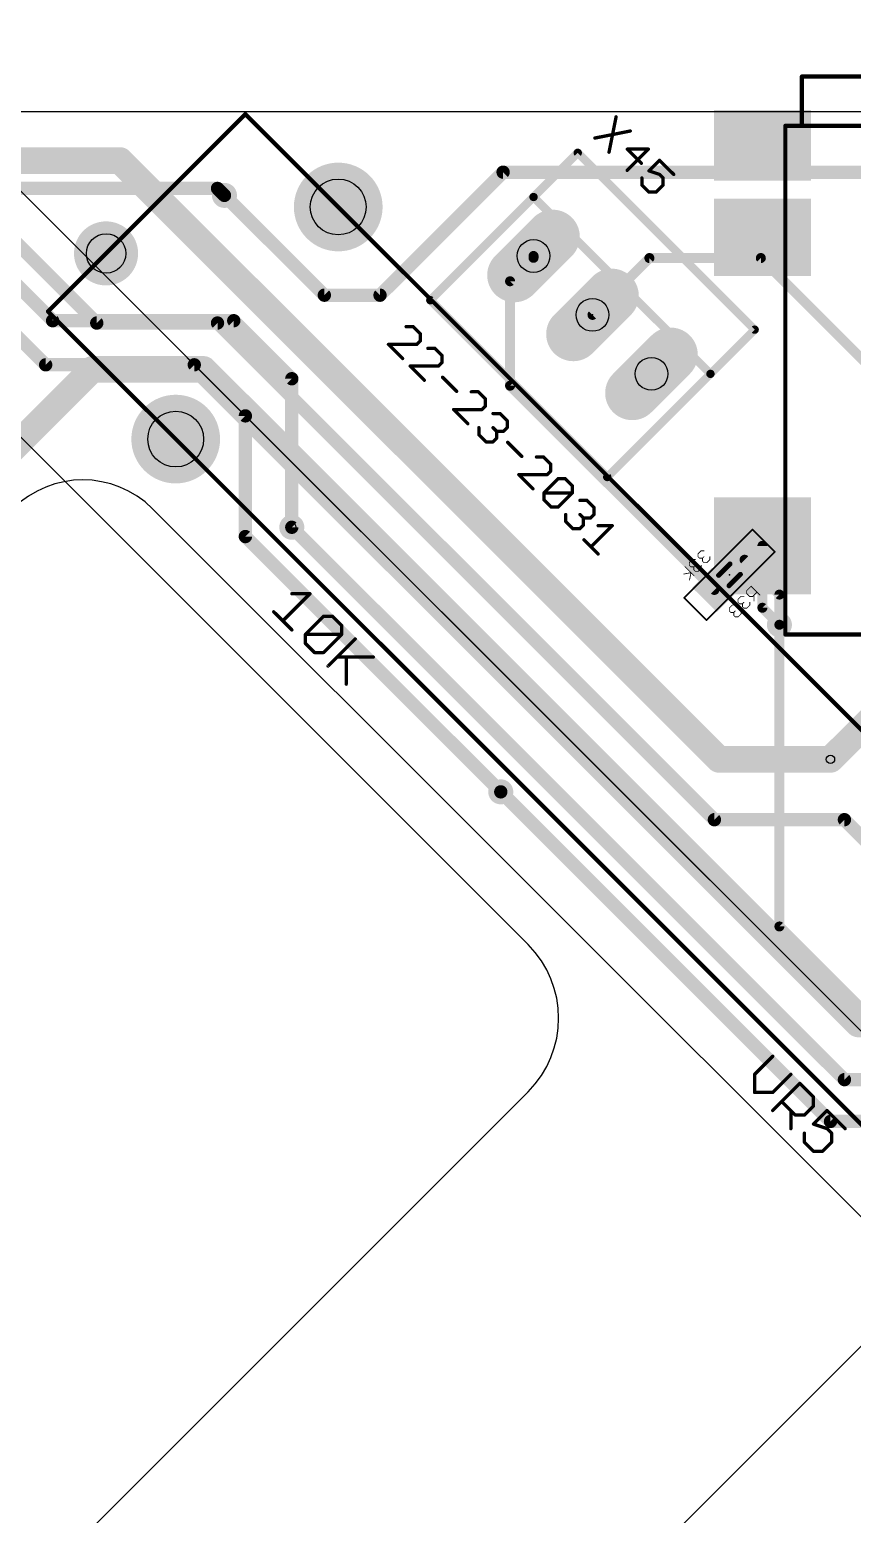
# Model space of a CAD drawing. Extents: x -76 to 580, y -41 to 95.
# Drawn here: x 136.62 to 161.67, y -8.36 to 36.87 of the extents above; entities that cross this region are included whole.
import ezdxf

# ---------------------------------------------------------------- set-up
doc = ezdxf.new("R2010")
doc.units = 0
for name, color, linetype in [('1', 22, 'CONTINUOUS'), ('16', 175, 'CONTINUOUS'), ('17', 82, 'CONTINUOUS'), ('18', 82, 'CONTINUOUS'), ('20', 7, 'CONTINUOUS'), ('21', 32, 'CONTINUOUS'), ('23', 7, 'CONTINUOUS'), ('24', 7, 'CONTINUOUS'), ('25', 253, 'CONTINUOUS'), ('26', 253, 'CONTINUOUS'), ('27', 253, 'CONTINUOUS'), ('28', 253, 'CONTINUOUS'), ('29', 253, 'CONTINUOUS'), ('30', 253, 'CONTINUOUS'), ('31', 253, 'CONTINUOUS'), ('32', 253, 'CONTINUOUS'), ('36', 253, 'CONTINUOUS'), ('40', 175, 'CONTINUOUS'), ('44', 253, 'CONTINUOUS'), ('51', 53, 'CONTINUOUS'), ('52', 253, 'CONTINUOUS'), ('57', 253, 'CONTINUOUS')]:
    doc.layers.add(name, color=color, linetype=linetype)

# ---------------------------------------------------------------- blocks, each defined once
blk = doc.blocks.new('RECT')
blk.add_solid([(-0.5, -0.5), (0.5, -0.5), (-0.5, 0.5), (0.5, 0.5)])
blk = doc.blocks.new('ROUNDP')
at = {"const_width": 0.5}
blk.add_lwpolyline([(0, -0.25, 1), (0, 0.25, 1), (0, -0.25)], format="xyb", dxfattribs=at)
blk = doc.blocks.new('LONGP100')
at = {"const_width": 1}
blk.add_lwpolyline([(-0.5, 0), (0.5, 0)], dxfattribs=at)
at = {"const_width": 0.5}
for points in [[(-0.5, 0.25, 1), (-0.5, -0.25)], [(0.5, -0.25, 1), (0.5, 0.25)]]:
    blk.add_lwpolyline(points, format="xyb", dxfattribs=at)
blk = doc.blocks.new('ROUNDV')
at = {"const_width": 0.5}
blk.add_lwpolyline([(0, -0.25, 1), (0, 0.25, 1), (0, -0.25)], format="xyb", dxfattribs=at)

msp = doc.modelspace()

# ---------------------------------------------------------------- linework, layer by layer
at = {"layer": '1'}
for points, const_width in [([(142.3406, 32.0319), (135.8352, 32.0319)], 0.4064), ([(142.5527, 31.8198), (142.3406, 32.0319)], 0.4064), ([(135.4109, 29.9106), (137.3201, 28.0014)], 0.4064), ([(135.4109, 28.355), (137.108, 26.6579)], 0.4064), ([(142.8356, 28.0014), (137.3201, 28.0014)], 0.4064), ([(144.6033, 26.2337), (142.8356, 28.0014)], 0.4064), ([(141.6335, 26.6579), (137.108, 26.6579)], 0.4064), ([(143.1891, 25.1023), (141.6335, 26.6579)], 0.4064), ([(144.6033, 21.7082), (144.6033, 26.2337)], 0.4064), ([(143.1891, 21.4253), (143.1891, 25.1023)], 0.4064), ([(143.1891, 21.4253), (150.9673, 13.6472)], 0.4064), ([(158.9346, 19.2564), (158.9346, 21.1411)], 0.3048), ([(159.4526, 18.7383), (158.9346, 19.2564)], 0.3048), ([(159.4526, 9.5459), (159.4526, 18.7383)], 0.3048), ([(163.3846, 17.0135), (161.0082, 14.6371)], 0.8128), ([(170.0592, -1.0607), (159.4526, 9.5459)], 0.3048)]:
    msp.add_lwpolyline(points, dxfattribs=dict(at, const_width=const_width))
for points, const_width in [([(142.4124, 32.1038, 1), (142.2688, 31.9601)], 0.2032), ([(142.3406, 31.9303, 1), (142.3406, 32.1335)], 0.2032), ([(142.4809, 31.748, 1), (142.6246, 31.8916)], 0.2032), ([(137.3201, 28.103, 1), (137.3201, 27.8998)], 0.2032), ([(137.2483, 27.9296, 1), (137.392, 28.0733)], 0.2032), ([(142.9074, 28.0733, 1), (142.7637, 27.9296)], 0.2032), ([(142.8356, 27.8998, 1), (142.8356, 28.103)], 0.2032), ([(137.108, 26.7595, 1), (137.108, 26.5563)], 0.2032), ([(137.0362, 26.5861, 1), (137.1798, 26.7298)], 0.2032), ([(141.7053, 26.7298, 1), (141.5616, 26.5861)], 0.2032), ([(141.6335, 26.5563, 1), (141.6335, 26.7595)], 0.2032), ([(144.7049, 26.2337, 1), (144.5017, 26.2337)], 0.2032), ([(144.5315, 26.1618, 1), (144.6752, 26.3055)], 0.2032), ([(143.2907, 25.1023, 1), (143.0875, 25.1023)], 0.2032), ([(143.1173, 25.0304, 1), (143.261, 25.1741)], 0.2032), ([(144.5017, 21.7082, 1), (144.7049, 21.7082)], 0.2032), ([(143.261, 21.4972, 1), (143.1173, 21.3535)], 0.2032), ([(143.0875, 21.4253, 1), (143.2907, 21.4253)], 0.2032), ([(159.0108, 21.1411, 1), (158.8584, 21.1411)], 0.1524), ([(158.9884, 19.3102, 1), (158.8807, 19.2025)], 0.1524), ([(158.8584, 19.2564, 1), (159.0108, 19.2563)], 0.1524), ([(159.5288, 18.7383, 1), (159.3764, 18.7383)], 0.1524), ([(159.3987, 18.6844, 1), (159.5065, 18.7922)], 0.1524), ([(160.8645, 14.7808, 1), (161.1519, 14.4934)], 0.4064), ([(150.8955, 13.5753, 1), (151.0391, 13.719)], 0.2032), ([(159.5065, 9.5998, 1), (159.3987, 9.4921)], 0.1524), ([(159.3764, 9.5459, 1), (159.5288, 9.5459)], 0.1524)]:
    msp.add_lwpolyline(points, format="xyb", dxfattribs=dict(at, const_width=const_width))
at = {"layer": '16'}
for points, const_width in [([(125.5115, 32.8805), (139.3707, 32.8805)], 0.8128), ([(157.6141, 14.6371), (139.3707, 32.8805)], 0.8128), ([(151.038, 32.5269), (147.2903, 28.7792)], 0.4064), ([(166.8772, 32.5269), (151.038, 32.5269)], 0.4064), ([(138.6636, 27.9307), (134.916, 31.6784)], 0.4064), ([(145.5933, 28.7792), (142.5527, 31.8198)], 0.4064), ([(151.2501, 29.2035), (151.9643, 29.9177)], 0.3048), ([(151.9643, 29.9177), (151.9643, 29.9743)], 0.3048), ([(155.4928, 29.9106), (153.7604, 28.1782)], 0.3048), ([(158.8869, 29.9106), (155.4928, 29.9106)], 0.3048), ([(166.9479, 21.8496), (158.8869, 29.9106)], 0.3048), ([(147.2903, 28.7792), (145.5933, 28.7792)], 0.4064), ([(151.2501, 26.0215), (151.2501, 29.2035)], 0.3048), ([(142.3406, 27.9307), (138.6636, 27.9307)], 0.4064), ([(157.4727, 12.7986), (142.3406, 27.9307)], 0.4064), ([(132.229, 20.2233), (138.5222, 26.5165)], 0.8128), ([(138.5222, 26.5165), (141.9163, 26.5165)], 0.8128), ([(141.9163, 26.5165), (161.8567, 6.5761)], 0.8128), ([(157.4727, 19.799), (151.2501, 26.0215)], 0.3048), ([(161.4325, 4.879), (144.6033, 21.7082)], 0.4064), ([(158.3919, 20.7182), (159.4526, 19.6576)], 0.3048), ([(159.4526, 19.6576), (159.4526, 18.7383)], 0.3048), ([(161.0082, 14.6371), (157.6141, 14.6371)], 0.8128), ([(161.0082, 3.6062), (150.9673, 13.6472)], 0.4064), ([(161.4325, 12.7986), (157.4727, 12.7986)], 0.4064), ([(167.9379, 6.2933), (161.4325, 12.7986)], 0.4064), ([(165.5337, 6.5761), (161.8567, 6.5761)], 0.8128), ([(165.2509, 4.879), (161.4325, 4.879)], 0.4064), ([(161.0082, 3.6062), (167.7964, 3.6062)], 0.4064)]:
    msp.add_lwpolyline(points, dxfattribs=dict(at, const_width=const_width))
for points, const_width in [([(139.5144, 33.0241, 1), (139.2271, 32.7368)], 0.4064), ([(139.3707, 32.6773, 1), (139.3707, 33.0837)], 0.4064), ([(151.038, 32.6285, 1), (151.038, 32.4253)], 0.2032), ([(151.1098, 32.4551, 1), (150.9662, 32.5988)], 0.2032), ([(142.6246, 31.8916, 1), (142.4809, 31.748)], 0.2032), ([(152.0405, 29.9743, 1), (151.8881, 29.9743)], 0.1524), ([(151.8881, 29.9177, 1), (152.0405, 29.9177)], 0.1524), ([(152.0182, 29.8638, 1), (151.9104, 29.9716)], 0.1524), ([(155.4928, 29.9868, 1), (155.4928, 29.8344)], 0.1524), ([(155.5467, 29.8567, 1), (155.4389, 29.9645)], 0.1524), ([(158.9408, 29.9645, 1), (158.833, 29.8567)], 0.1524), ([(158.8869, 29.8344, 1), (158.8869, 29.9868)], 0.1524), ([(145.5933, 28.8808, 1), (145.5933, 28.6776)], 0.2032), ([(145.5214, 28.7074, 1), (145.6651, 28.8511)], 0.2032), ([(147.2185, 28.8511, 1), (147.3622, 28.7074)], 0.2032), ([(147.2903, 28.6776, 1), (147.2903, 28.8808)], 0.2032), ([(151.3263, 29.2035, 1), (151.1739, 29.2035)], 0.1524), ([(151.1963, 29.2574, 1), (151.304, 29.1496)], 0.1524), ([(138.6636, 28.0323, 1), (138.6636, 27.8291)], 0.2032), ([(138.5918, 27.8589, 1), (138.7355, 28.0026)], 0.2032), ([(142.4124, 28.0026, 1), (142.2688, 27.8589)], 0.2032), ([(142.3406, 27.8291, 1), (142.3406, 28.0323)], 0.2032), ([(153.7065, 28.2321, 1), (153.8143, 28.1243)], 0.1524), ([(138.5222, 26.7197, 1), (138.5222, 26.3133)], 0.4064), ([(138.6659, 26.3728, 1), (138.3785, 26.6602)], 0.4064), ([(142.06, 26.6602, 1), (141.7726, 26.3728)], 0.4064), ([(141.9163, 26.3133, 1), (141.9163, 26.7197)], 0.4064), ([(151.1739, 26.0215, 1), (151.3263, 26.0215)], 0.1524), ([(151.304, 26.0754, 1), (151.1963, 25.9676)], 0.1524), ([(144.6752, 21.78, 1), (144.5315, 21.6363)], 0.2032), ([(158.4458, 20.7721, 1), (158.338, 20.6643)], 0.1524), ([(157.4188, 19.7451, 1), (157.5266, 19.8529)], 0.1524), ([(159.5288, 19.6576, 1), (159.3764, 19.6576)], 0.1524), ([(159.3987, 19.6037, 1), (159.5065, 19.7114)], 0.1524), ([(159.3764, 18.7383, 1), (159.5288, 18.7383)], 0.1524), ([(157.6141, 14.8403, 1), (157.6141, 14.4339)], 0.4064), ([(157.4704, 14.4934, 1), (157.7578, 14.7808)], 0.4064), ([(161.0082, 14.4339, 1), (161.0082, 14.8403)], 0.4064), ([(151.0391, 13.719, 1), (150.8955, 13.5753)], 0.2032), ([(157.4727, 12.9002, 1), (157.4727, 12.697)], 0.2032), ([(157.4008, 12.7268, 1), (157.5445, 12.8705)], 0.2032), ([(161.5043, 12.8705, 1), (161.3606, 12.7268)], 0.2032), ([(161.4325, 12.697, 1), (161.4325, 12.9002)], 0.2032), ([(161.8567, 6.7793, 1), (161.8567, 6.3729)], 0.4064), ([(161.7131, 6.4324, 1), (162.0004, 6.7198)], 0.4064), ([(161.4325, 4.9806, 1), (161.4325, 4.7774)], 0.2032), ([(161.3606, 4.8072, 1), (161.5043, 4.9509)], 0.2032), ([(161.0082, 3.7078, 1), (161.0082, 3.5046)], 0.2032), ([(160.9364, 3.5344, 1), (161.0801, 3.6781)], 0.2032)]:
    msp.add_lwpolyline(points, format="xyb", dxfattribs=dict(at, const_width=const_width))
at = {"layer": '20'}
for p, q in [((508.6926, 34.3654), (-51.9016, 34.3654)), ((166.1701, -3.5355), (140.3607, 22.2739))]:
    msp.add_line(p, q, dxfattribs=at)
msp.add_arc((138.2394, 20.1525), 3, 45, 135, dxfattribs=at)
at = {"layer": '21', "const_width": 0.254}
for points in [[(151.9643, 31.7703), (153.3114, 33.1173)], [(153.3114, 33.1173), (158.6995, 27.7292)], [(148.8212, 28.6272), (151.9643, 31.7703)], [(151.9643, 31.7703), (157.3525, 26.3822)], [(154.2094, 23.2391), (148.8212, 28.6272)], [(158.6995, 27.7292), (157.3525, 26.3822)], [(157.3525, 26.3822), (154.2094, 23.2391)]]:
    msp.add_lwpolyline(points, dxfattribs=at)
at = {"layer": '21', "const_width": 0.127}
for points in [[(153.3563, 33.1622, 1), (153.2665, 33.0724)], [(153.3563, 33.0724, 1), (153.2665, 33.1622)], [(152.0092, 31.8152, 1), (151.9194, 31.7254)], [(151.9194, 31.8152, 1), (152.0092, 31.7254)], [(152.0092, 31.7254, 1), (151.9194, 31.8152)], [(148.8661, 28.6721, 1), (148.7763, 28.5823)], [(148.7763, 28.6721, 1), (148.8661, 28.5823)], [(158.7444, 27.6843, 1), (158.6546, 27.7741)], [(158.6546, 27.6843, 1), (158.7444, 27.7741)], [(157.3076, 26.4271, 1), (157.3974, 26.3372)], [(157.3974, 26.3372, 1), (157.3076, 26.4271)], [(157.3076, 26.3372, 1), (157.3974, 26.4271)], [(154.1645, 23.284, 1), (154.2543, 23.1942)], [(154.1645, 23.1942, 1), (154.2543, 23.284)]]:
    msp.add_lwpolyline(points, format="xyb", dxfattribs=at)
at = {"layer": '23'}
msp.add_point((153.7604, 28.1782), dxfattribs=at)
at = {"layer": '24'}
msp.add_point((157.9323, 20.2586), dxfattribs=at)
at = {"layer": '25', "const_width": 0.1016}
for points in [[(154.4793, 34.2135), (154.2636, 33.1349)], [(154.9108, 33.7821), (153.8322, 33.5664)], [(154.8173, 32.5813), (155.4644, 33.2284)], [(155.4644, 33.2284), (154.8173, 33.2284)], [(154.8173, 33.2284), (155.2487, 32.797)], [(155.8024, 32.8905), (155.4788, 32.5669)], [(155.4788, 32.5669), (155.8024, 32.459)], [(156.2338, 32.459), (155.8024, 32.8905)], [(155.2631, 32.1355), (155.2631, 32.3512)], [(155.4788, 31.9198), (155.2631, 32.1355)], [(155.9102, 32.1355), (155.6945, 31.9198)], [(155.8024, 32.459), (155.9102, 32.3512)], [(155.9102, 32.3512), (155.9102, 32.1355)], [(155.6945, 31.9198), (155.4788, 31.9198)], [(159.2495, 5.5915), (158.6982, 5.0402)], [(158.6982, 5.0402), (158.6982, 4.489)], [(159.2495, 4.489), (159.8007, 5.0403)], [(158.6982, 4.489), (159.2495, 4.489)], [(159.2495, 3.9377), (160.0764, 4.7646)], [(160.0764, 4.7646), (160.4898, 4.3512)], [(159.9386, 3.7999), (159.5251, 4.2134)], [(160.4898, 4.0755), (160.2142, 3.7999)], [(160.4898, 4.3512), (160.4898, 4.0755)], [(159.8007, 3.9377), (159.8007, 3.3865)], [(160.2142, 3.7999), (159.9386, 3.7999)], [(160.9033, 3.9377), (160.4898, 3.5243)], [(161.4545, 3.3865), (160.9033, 3.9377)], [(160.2142, 2.973), (160.2142, 3.2487)], [(160.4898, 3.5243), (160.9033, 3.3865)], [(160.9033, 3.3865), (161.0411, 3.2487)], [(161.0411, 3.2487), (161.0411, 2.973)], [(160.4898, 2.6974), (160.2142, 2.973)], [(160.7654, 2.6974), (160.4898, 2.6974)], [(161.0411, 2.973), (160.7654, 2.6974)]]:
    msp.add_lwpolyline(points, dxfattribs=at)
at = {"layer": '25', "const_width": 0.0508}
for points in [[(154.5042, 34.2085, 1), (154.4544, 34.2185)], [(153.8272, 33.5913, 1), (153.8372, 33.5414)], [(154.9157, 33.7572, 1), (154.9058, 33.807)], [(154.2387, 33.1399, 1), (154.2885, 33.13)], [(154.8352, 33.2464, 1), (154.7993, 33.2104)], [(154.8173, 33.2538, 1), (154.8173, 33.203)], [(155.4824, 33.2104, 1), (155.4465, 33.2464)], [(155.4644, 33.203, 1), (155.4644, 33.2538)], [(154.7993, 32.5992, 1), (154.8352, 32.5633)], [(155.2307, 32.779, 1), (155.2667, 32.8149)], [(155.4608, 32.5849, 1), (155.4968, 32.5489)], [(155.4868, 32.591, 1), (155.4708, 32.5428)], [(155.8203, 32.9084, 1), (155.7844, 32.8725)], [(155.8203, 32.8725, 1), (155.7844, 32.9084)], [(155.2885, 32.3512, 1), (155.2377, 32.3512)], [(155.281, 32.1534, 1), (155.2451, 32.1175)], [(155.2377, 32.1355, 1), (155.2885, 32.1355)], [(155.8203, 32.477, 1), (155.7844, 32.4411)], [(155.7943, 32.4349, 1), (155.8104, 32.4831)], [(155.9356, 32.3512, 1), (155.8848, 32.3512)], [(155.8848, 32.1355, 1), (155.9356, 32.1355)], [(155.8923, 32.3332, 1), (155.9282, 32.3691)], [(155.9282, 32.1175, 1), (155.8923, 32.1534)], [(156.2158, 32.4411, 1), (156.2517, 32.477)], [(155.4788, 31.9452, 1), (155.4788, 31.8944)], [(155.4608, 31.9018, 1), (155.4968, 31.9377)], [(155.6765, 31.9377, 1), (155.7125, 31.9018)], [(155.6945, 31.8944, 1), (155.6945, 31.9452)], [(159.2675, 5.5735, 1), (159.2315, 5.6095)], [(158.7236, 5.0402, 1), (158.6728, 5.0402)], [(158.6803, 5.0582, 1), (158.7162, 5.0223)], [(159.8187, 5.0223, 1), (159.7828, 5.0582)], [(158.6982, 4.5144, 1), (158.6982, 4.4636)], [(159.2315, 4.507, 1), (159.2674, 4.471)], [(159.2495, 4.4636, 1), (159.2495, 4.5144)], [(160.0943, 4.7826, 1), (160.0584, 4.7467)], [(160.0943, 4.7467, 1), (160.0584, 4.7826)], [(158.6728, 4.489, 1), (158.7236, 4.489)], [(159.5431, 4.2313, 1), (159.5072, 4.1954)], [(160.5152, 4.3512, 1), (160.4644, 4.3512)], [(160.4644, 4.0755, 1), (160.5152, 4.0755)], [(160.4719, 4.3332, 1), (160.5078, 4.3691)], [(160.5078, 4.0576, 1), (160.4719, 4.0935)], [(159.2315, 3.9557, 1), (159.2675, 3.9198)], [(159.8261, 3.9377, 1), (159.7753, 3.9377)], [(159.9386, 3.8253, 1), (159.9386, 3.7745)], [(159.9206, 3.782, 1), (159.9565, 3.8179)], [(160.1962, 3.8179, 1), (160.2322, 3.782)], [(160.2142, 3.7745, 1), (160.2142, 3.8253)], [(160.9212, 3.9557, 1), (160.8853, 3.9198)], [(160.9212, 3.9198, 1), (160.8853, 3.9557)], [(159.7753, 3.3865, 1), (159.8261, 3.3865)], [(160.2396, 3.2487, 1), (160.1888, 3.2487)], [(160.4979, 3.5484, 1), (160.4818, 3.5002)], [(160.4719, 3.5422, 1), (160.5078, 3.5063)], [(160.9212, 3.4044, 1), (160.8853, 3.3685)], [(160.8952, 3.3624, 1), (160.9113, 3.4106)], [(161.0665, 3.2487, 1), (161.0157, 3.2487)], [(161.0231, 3.2307, 1), (161.059, 3.2666)], [(161.4366, 3.3685, 1), (161.4725, 3.4044)], [(160.2322, 2.991, 1), (160.1962, 2.9551)], [(160.1888, 2.973, 1), (160.2396, 2.973)], [(160.4898, 2.7228, 1), (160.4898, 2.672)], [(160.4719, 2.6794, 1), (160.5078, 2.7154)], [(160.7475, 2.7154, 1), (160.7834, 2.6794)], [(160.7654, 2.672, 1), (160.7654, 2.7228)], [(161.0157, 2.973, 1), (161.0665, 2.973)], [(161.059, 2.9551, 1), (161.0231, 2.991)]]:
    msp.add_lwpolyline(points, format="xyb", dxfattribs=at)
at = {"layer": '26', "const_width": 0.0254}
for points in [[(158.5912, 19.9122), (158.4564, 19.7773)], [(158.8608, 19.6425), (158.5912, 19.9122)], [(158.2816, 19.6026), (158.1918, 19.5127)], [(158.1918, 19.5127), (158.1918, 19.4228)], [(158.3715, 19.6026), (158.2816, 19.6026)], [(158.4564, 19.7773), (158.4564, 19.6875)], [(158.4564, 19.6875), (158.5462, 19.5976)], [(158.5462, 19.5976), (158.6361, 19.5976)], [(158.6361, 19.5976), (158.7709, 19.7324)], [(158.6811, 19.6425), (158.6811, 19.4628)], [(158.017, 19.338), (157.9272, 19.2481)], [(157.9272, 19.2481), (157.9272, 19.1582)], [(157.9272, 19.1582), (157.9721, 19.1133)], [(157.9721, 19.1133), (158.062, 19.1133)], [(158.1069, 19.338), (158.017, 19.338)], [(158.062, 19.1133), (158.1069, 19.1582)], [(158.062, 19.1133), (158.062, 19.0234)], [(158.062, 19.0234), (158.1069, 18.9785)], [(158.1918, 19.4228), (158.2367, 19.3779)], [(158.1968, 18.9785), (158.2867, 19.0684)], [(158.2367, 19.3779), (158.3266, 19.3779)], [(158.2867, 19.0684), (158.2867, 19.1582)], [(158.3266, 19.3779), (158.3715, 19.4229)], [(158.3266, 19.3779), (158.3266, 19.288)], [(158.3266, 19.288), (158.3715, 19.2431)], [(158.3715, 19.2431), (158.4614, 19.2431)], [(158.4614, 19.2431), (158.5513, 19.333)], [(158.5513, 19.333), (158.5513, 19.4228)], [(158.1069, 18.9785), (158.1968, 18.9785)]]:
    msp.add_lwpolyline(points, dxfattribs=at)
at = {"layer": '26', "const_width": 0.0127}
for points in [[(158.5957, 19.9166, 1), (158.5867, 19.9077)], [(158.5957, 19.9077, 1), (158.5867, 19.9166)], [(158.1981, 19.5127, 1), (158.1854, 19.5127)], [(158.1873, 19.5172, 1), (158.1963, 19.5082)], [(158.2816, 19.609, 1), (158.2816, 19.5963)], [(158.2861, 19.5981, 1), (158.2772, 19.6071)], [(158.3715, 19.5963, 1), (158.3715, 19.609)], [(158.4627, 19.7773, 1), (158.45, 19.7773)], [(158.45, 19.6875, 1), (158.4627, 19.6875)], [(158.4519, 19.7818, 1), (158.4609, 19.7728)], [(158.4609, 19.6919, 1), (158.4519, 19.683)], [(158.5462, 19.6039, 1), (158.5462, 19.5912)], [(158.5418, 19.5931, 1), (158.5507, 19.6021)], [(158.6316, 19.6021, 1), (158.6406, 19.5931)], [(158.6361, 19.5912, 1), (158.6361, 19.6039)], [(158.6874, 19.6425, 1), (158.6747, 19.6425)], [(158.6747, 19.4628, 1), (158.6874, 19.4628)], [(158.7754, 19.7279, 1), (158.7665, 19.7369)], [(158.8563, 19.638, 1), (158.8653, 19.647)], [(157.9335, 19.2481, 1), (157.9208, 19.2481)], [(157.9227, 19.2526, 1), (157.9316, 19.2436)], [(157.9316, 19.1627, 1), (157.9227, 19.1538)], [(157.9208, 19.1582, 1), (157.9335, 19.1582)], [(157.9721, 19.1197, 1), (157.9721, 19.107)], [(157.9676, 19.1088, 1), (157.9766, 19.1178)], [(158.017, 19.3443, 1), (158.017, 19.3317)], [(158.0215, 19.3335, 1), (158.0125, 19.3425)], [(158.0683, 19.1133, 1), (158.0556, 19.1133)], [(158.0575, 19.1178, 1), (158.0665, 19.1088)], [(158.0665, 19.0279, 1), (158.0575, 19.0189)], [(158.0556, 19.0234, 1), (158.0683, 19.0234)], [(158.062, 19.107, 1), (158.062, 19.1197)], [(158.1114, 19.1538, 1), (158.1024, 19.1627)], [(158.1069, 19.3316, 1), (158.1069, 19.3443)], [(158.1963, 19.4273, 1), (158.1873, 19.4184)], [(158.1854, 19.4228, 1), (158.1981, 19.4228)], [(158.2367, 19.3843, 1), (158.2367, 19.3716)], [(158.2322, 19.3734, 1), (158.2412, 19.3824)], [(158.293, 19.1582, 1), (158.2803, 19.1582)], [(158.2803, 19.0684, 1), (158.293, 19.0684)], [(158.2912, 19.0639, 1), (158.2822, 19.0729)], [(158.3329, 19.3779, 1), (158.3202, 19.3779)], [(158.3221, 19.3824, 1), (158.3311, 19.3734)], [(158.3311, 19.2925, 1), (158.3221, 19.2835)], [(158.3202, 19.288, 1), (158.3329, 19.288)], [(158.3266, 19.3716, 1), (158.3266, 19.3843)], [(158.3715, 19.2494, 1), (158.3715, 19.2367)], [(158.376, 19.4184, 1), (158.367, 19.4273)], [(158.367, 19.2386, 1), (158.376, 19.2476)], [(158.4569, 19.2476, 1), (158.4659, 19.2386)], [(158.4614, 19.2367, 1), (158.4614, 19.2494)], [(158.5576, 19.4228, 1), (158.5449, 19.4228)], [(158.5449, 19.333, 1), (158.5576, 19.333)], [(158.5558, 19.3285, 1), (158.5468, 19.3375)], [(158.1069, 18.9848, 1), (158.1069, 18.9721)], [(158.1024, 18.974, 1), (158.1114, 18.983)], [(158.1923, 18.983, 1), (158.2013, 18.974)], [(158.1968, 18.9721, 1), (158.1968, 18.9848)]]:
    msp.add_lwpolyline(points, format="xyb", dxfattribs=at)
at = {"layer": '27', "const_width": 0.1016}
for points in [[(148.301, 27.8194), (148.0853, 27.8194)], [(148.5167, 27.6037), (148.301, 27.8194)], [(148.5167, 27.388), (148.5167, 27.6037)], [(147.9774, 26.8488), (147.546, 27.2802)], [(147.546, 27.2802), (148.4089, 27.2802)], [(148.4089, 27.2802), (148.5167, 27.388)], [(148.9625, 27.1579), (148.7468, 27.1579)], [(149.1782, 26.9422), (148.9625, 27.1579)], [(149.0704, 26.6187), (149.1782, 26.7265)], [(149.1782, 26.7265), (149.1782, 26.9422)], [(148.639, 26.1872), (148.2075, 26.6187)], [(148.2075, 26.6187), (149.0704, 26.6187)], [(149.1926, 26.2807), (149.624, 25.8493)], [(150.2855, 25.8349), (150.0698, 25.8349)], [(150.5012, 25.6192), (150.2855, 25.8349)], [(149.962, 24.8642), (149.5306, 25.2956)], [(149.5306, 25.2956), (150.3934, 25.2956)], [(150.3934, 25.2956), (150.5012, 25.4035)], [(150.5012, 25.4035), (150.5012, 25.6192)], [(150.7313, 25.1734), (150.9471, 25.1734)], [(150.9471, 25.1734), (151.1628, 24.9577)], [(151.1628, 24.9577), (151.1628, 24.742)], [(150.2999, 24.5263), (150.2999, 24.742)], [(150.5156, 24.3106), (150.2999, 24.5263)], [(150.8392, 24.6341), (150.7313, 24.742)], [(150.8392, 24.4184), (150.7313, 24.3106)], [(151.0549, 24.6341), (150.8392, 24.6341)], [(150.8392, 24.6341), (150.8392, 24.4184)], [(151.1628, 24.742), (151.0549, 24.6341)], [(150.7313, 24.3106), (150.5156, 24.3106)], [(151.1771, 24.2962), (151.6086, 23.8648)], [(152.2701, 23.8504), (152.0544, 23.8504)], [(152.4858, 23.6347), (152.2701, 23.8504)], [(152.4858, 23.419), (152.4858, 23.6347)], [(151.9465, 22.8797), (151.5151, 23.3111)], [(151.5151, 23.3111), (152.3779, 23.3111)], [(152.2844, 22.7574), (152.7159, 23.1889)], [(152.3779, 23.3111), (152.4858, 23.419)], [(152.7159, 23.1889), (152.9316, 23.1889)], [(152.9316, 23.1889), (153.1473, 22.9732)], [(152.2844, 22.5417), (152.2844, 22.7574)], [(152.2844, 22.7574), (153.1473, 22.7574)], [(153.1473, 22.7574), (152.7159, 22.326)], [(153.1473, 22.9732), (153.1473, 22.7574)], [(152.5002, 22.326), (152.2844, 22.5417)], [(152.7159, 22.326), (152.5002, 22.326)], [(153.3774, 22.5273), (153.5931, 22.5274)], [(153.5931, 22.5274), (153.8088, 22.3116)], [(153.8088, 22.3116), (153.8088, 22.0959)], [(152.946, 21.8802), (152.946, 22.0959)], [(153.1617, 21.6645), (152.946, 21.8802)], [(153.3774, 21.6645), (153.1617, 21.6645)], [(153.4852, 21.9881), (153.3774, 22.0959)], [(153.4852, 21.7724), (153.3774, 21.6645)], [(153.7009, 21.9881), (153.4852, 21.9881)], [(153.4852, 21.9881), (153.4852, 21.7724)], [(153.8088, 22.0959), (153.7009, 21.9881)], [(154.3624, 21.758), (153.7153, 21.1109)], [(153.931, 21.758), (154.3624, 21.758)], [(153.4996, 21.3266), (153.931, 20.8951)], [(145.1567, 19.6843), (144.3298, 18.8574)], [(144.6055, 19.6843), (145.1567, 19.6843)], [(144.0542, 19.133), (144.6055, 18.5818)], [(145.0189, 18.444), (145.5702, 18.9952)], [(145.5702, 18.9952), (145.8458, 18.9952)], [(145.8458, 18.9952), (146.1214, 18.7196)], [(146.1214, 18.7196), (146.1214, 18.444)], [(145.0189, 18.1683), (145.0189, 18.444)], [(145.0189, 18.444), (146.1214, 18.444)], [(145.2945, 17.8927), (145.0189, 18.1683)], [(146.1214, 18.444), (145.5702, 17.8927)], [(146.5349, 18.3061), (145.708, 17.4793)], [(145.5702, 17.8927), (145.2945, 17.8927)], [(145.9836, 17.7549), (147.0861, 17.7549)], [(146.2592, 17.7549), (146.2592, 16.928)]]:
    msp.add_lwpolyline(points, dxfattribs=at)
at = {"layer": '27', "const_width": 0.0508}
for points in [[(148.0853, 27.8448, 1), (148.0853, 27.794)], [(148.319, 27.8374, 1), (148.2831, 27.8015)], [(148.301, 27.7941, 1), (148.301, 27.8448)], [(148.5421, 27.6037, 1), (148.4913, 27.6037)], [(148.4988, 27.5858, 1), (148.5347, 27.6217)], [(147.546, 27.3056, 1), (147.546, 27.2548)], [(147.564, 27.2981, 1), (147.5281, 27.2622)], [(148.3909, 27.2981, 1), (148.4268, 27.2622)], [(148.4089, 27.2548, 1), (148.4089, 27.3056)], [(148.4913, 27.388, 1), (148.5421, 27.388)], [(148.5347, 27.3701, 1), (148.4988, 27.406)], [(148.7468, 27.1833, 1), (148.7468, 27.1325)], [(148.9805, 27.1759, 1), (148.9446, 27.14)], [(148.9625, 27.1325, 1), (148.9625, 27.1833)], [(147.9595, 26.8308, 1), (147.9954, 26.8667)], [(149.2036, 26.9422, 1), (149.1528, 26.9422)], [(149.1528, 26.7265, 1), (149.2036, 26.7265)], [(149.1603, 26.9243, 1), (149.1962, 26.9602)], [(149.1962, 26.7086, 1), (149.1603, 26.7445)], [(148.2075, 26.6441, 1), (148.2075, 26.5933)], [(148.2255, 26.6366, 1), (148.1896, 26.6007)], [(149.0524, 26.6366, 1), (149.0883, 26.6007)], [(149.0704, 26.5933, 1), (149.0704, 26.6441)], [(149.2106, 26.2987, 1), (149.1746, 26.2628)], [(148.621, 26.1693, 1), (148.6569, 26.2052)], [(149.6061, 25.8313, 1), (149.642, 25.8673)], [(150.0698, 25.8603, 1), (150.0698, 25.8095)], [(150.3035, 25.8529, 1), (150.2676, 25.817)], [(150.2855, 25.8095, 1), (150.2855, 25.8603)], [(149.5485, 25.3136, 1), (149.5126, 25.2777)], [(149.5306, 25.321, 1), (149.5306, 25.2702)], [(150.3754, 25.3136, 1), (150.4114, 25.2777)], [(150.3934, 25.2702, 1), (150.3934, 25.321)], [(150.5266, 25.6192, 1), (150.4759, 25.6192)], [(150.4759, 25.4035, 1), (150.5266, 25.4035)], [(150.4833, 25.6012, 1), (150.5192, 25.6372)], [(150.5192, 25.3855, 1), (150.4833, 25.4215)], [(149.944, 24.8463, 1), (149.9799, 24.8822)], [(150.7313, 25.1988, 1), (150.7313, 25.148)], [(150.965, 25.1914, 1), (150.9291, 25.1554)], [(150.9471, 25.148, 1), (150.947, 25.1988)], [(151.1882, 24.9577, 1), (151.1374, 24.9577)], [(151.1448, 24.9397, 1), (151.1807, 24.9756)], [(150.3253, 24.742, 1), (150.2745, 24.742)], [(150.2745, 24.5263, 1), (150.3253, 24.5263)], [(150.3179, 24.5442, 1), (150.282, 24.5083)], [(150.7493, 24.7599, 1), (150.7134, 24.724)], [(150.8392, 24.6595, 1), (150.8392, 24.6087)], [(150.8646, 24.6341, 1), (150.8138, 24.6341)], [(150.8138, 24.4184, 1), (150.8646, 24.4184)], [(150.8212, 24.6162, 1), (150.8572, 24.6521)], [(150.8572, 24.4005, 1), (150.8212, 24.4364)], [(151.0369, 24.6521, 1), (151.0729, 24.6162)], [(151.0549, 24.6087, 1), (151.0549, 24.6595)], [(151.1374, 24.742, 1), (151.1882, 24.742)], [(151.1807, 24.724, 1), (151.1448, 24.7599)], [(150.5156, 24.336, 1), (150.5156, 24.2852)], [(150.4977, 24.2926, 1), (150.5336, 24.3285)], [(150.7134, 24.3285, 1), (150.7493, 24.2926)], [(150.7313, 24.2852, 1), (150.7313, 24.336)], [(151.1951, 24.3141, 1), (151.1592, 24.2782)], [(151.5906, 23.8468, 1), (151.6265, 23.8827)], [(152.0544, 23.8758, 1), (152.0544, 23.825)], [(152.288, 23.8683, 1), (152.2521, 23.8324)], [(152.2701, 23.825, 1), (152.2701, 23.8758)], [(152.5112, 23.6347, 1), (152.4604, 23.6347)], [(152.4678, 23.6167, 1), (152.5037, 23.6526)], [(151.533, 23.3291, 1), (151.4971, 23.2931)], [(151.5151, 23.3365, 1), (151.5151, 23.2857)], [(152.36, 23.3291, 1), (152.3959, 23.2931)], [(152.3779, 23.2857, 1), (152.3779, 23.3365)], [(152.4604, 23.419, 1), (152.5112, 23.419)], [(152.5037, 23.401, 1), (152.4678, 23.4369)], [(152.7159, 23.2143, 1), (152.7159, 23.1635)], [(152.7338, 23.1709, 1), (152.6979, 23.2068)], [(152.9495, 23.2068, 1), (152.9136, 23.1709)], [(152.9316, 23.1635, 1), (152.9316, 23.2143)], [(151.9285, 22.8617, 1), (151.9645, 22.8976)], [(152.3098, 22.7574, 1), (152.259, 22.7574)], [(152.2844, 22.7828, 1), (152.2844, 22.732)], [(152.2665, 22.7754, 1), (152.3024, 22.7395)], [(153.1727, 22.9732, 1), (153.1219, 22.9732)], [(153.1219, 22.7574, 1), (153.1727, 22.7574)], [(153.1293, 22.9552, 1), (153.1652, 22.9911)], [(153.1652, 22.7395, 1), (153.1293, 22.7754)], [(153.1473, 22.732, 1), (153.1473, 22.7828)], [(152.259, 22.5417, 1), (152.3098, 22.5417)], [(152.3024, 22.5597, 1), (152.2665, 22.5238)], [(152.5002, 22.3514, 1), (152.5002, 22.3006)], [(152.4822, 22.3081, 1), (152.5181, 22.344)], [(152.6979, 22.344, 1), (152.7338, 22.3081)], [(152.7159, 22.3006, 1), (152.7159, 22.3514)], [(153.3774, 22.5527, 1), (153.3774, 22.5019)], [(153.611, 22.5453, 1), (153.5751, 22.5094)], [(153.5931, 22.502, 1), (153.5931, 22.5527)], [(153.8342, 22.3116, 1), (153.7834, 22.3116)], [(153.7908, 22.2937, 1), (153.8268, 22.3296)], [(152.9714, 22.0959, 1), (152.9206, 22.0959)], [(152.9639, 21.8982, 1), (152.928, 21.8623)], [(152.9206, 21.8802, 1), (152.9714, 21.8802)], [(153.1617, 21.6899, 1), (153.1617, 21.6391)], [(153.3953, 22.1139, 1), (153.3594, 22.078)], [(153.3774, 21.6391, 1), (153.3774, 21.6899)], [(153.4852, 22.0135, 1), (153.4852, 21.9627)], [(153.5106, 21.9881, 1), (153.4598, 21.9881)], [(153.4598, 21.7724, 1), (153.5106, 21.7724)], [(153.4673, 21.9701, 1), (153.5032, 22.006)], [(153.5032, 21.7544, 1), (153.4673, 21.7903)], [(153.683, 22.006, 1), (153.7189, 21.9701)], [(153.7009, 21.9627, 1), (153.7009, 22.0135)], [(153.7834, 22.0959, 1), (153.8342, 22.0959)], [(153.8268, 22.078, 1), (153.7908, 22.1139)], [(153.931, 21.7834, 1), (153.931, 21.7326)], [(154.3804, 21.74, 1), (154.3445, 21.7759)], [(154.3624, 21.7326, 1), (154.3624, 21.7834)], [(153.1437, 21.6465, 1), (153.1796, 21.6825)], [(153.3594, 21.6825, 1), (153.3953, 21.6465)], [(153.5176, 21.3445, 1), (153.4817, 21.3086)], [(153.6974, 21.1288, 1), (153.7333, 21.0929)], [(153.9131, 20.8772, 1), (153.949, 20.9131)], [(144.6054, 19.7097, 1), (144.6055, 19.6589)], [(145.1747, 19.6663, 1), (145.1387, 19.7023)], [(145.1567, 19.6589, 1), (145.1567, 19.7097)], [(144.0722, 19.151, 1), (144.0362, 19.1151)], [(145.5702, 19.0206, 1), (145.5702, 18.9698)], [(145.5881, 18.9773, 1), (145.5522, 19.0132)], [(145.8637, 19.0132, 1), (145.8278, 18.9773)], [(145.8458, 18.9698, 1), (145.8458, 19.0206)], [(144.3119, 18.8754, 1), (144.3478, 18.8394)], [(144.5875, 18.5638, 1), (144.6234, 18.5997)], [(146.1468, 18.7196, 1), (146.096, 18.7196)], [(146.1035, 18.7016, 1), (146.1394, 18.7375)], [(145.0443, 18.444, 1), (144.9935, 18.444)], [(145.0189, 18.4694, 1), (145.0189, 18.4186)], [(145.0009, 18.4619, 1), (145.0369, 18.426)], [(145.0369, 18.1863, 1), (145.0009, 18.1504)], [(144.9935, 18.1683, 1), (145.0443, 18.1683)], [(146.096, 18.444, 1), (146.1468, 18.444)], [(146.1394, 18.426, 1), (146.1035, 18.4619)], [(146.1214, 18.4186, 1), (146.1214, 18.4694)], [(146.5528, 18.2882, 1), (146.5169, 18.3241)], [(145.2945, 17.9181, 1), (145.2945, 17.8673)], [(145.2766, 17.8747, 1), (145.3125, 17.9107)], [(145.5522, 17.9107, 1), (145.5881, 17.8747)], [(145.5701, 17.8673, 1), (145.5702, 17.9181)], [(145.9836, 17.7803, 1), (145.9836, 17.7295)], [(146.2846, 17.7549, 1), (146.2338, 17.7549)], [(147.0861, 17.7295, 1), (147.0861, 17.7803)], [(145.69, 17.4972, 1), (145.7259, 17.4613)], [(146.2338, 16.928, 1), (146.2846, 16.928)]]:
    msp.add_lwpolyline(points, format="xyb", dxfattribs=at)
at = {"layer": '28', "const_width": 0.0254}
for points in [[(157.0653, 20.9905), (156.9754, 20.9007)], [(156.9754, 20.9007), (156.9754, 20.8108)], [(156.9754, 20.8108), (157.0204, 20.7659)], [(157.1552, 20.9905), (157.0653, 20.9905)], [(157.1102, 20.7659), (157.1552, 20.8108)], [(157.3349, 20.7209), (157.3349, 20.8108)], [(156.8507, 20.2366), (156.581, 20.5063)], [(156.8007, 20.7259), (156.7108, 20.6361)], [(156.7108, 20.6361), (156.7108, 20.5462)], [(156.7108, 20.5462), (156.7558, 20.5012)], [(156.7558, 20.5012), (156.8456, 20.5012)], [(156.8906, 20.7259), (156.8007, 20.7259)], [(156.8456, 20.5012), (156.8906, 20.5462)], [(156.8456, 20.5012), (156.8456, 20.4114)], [(156.8456, 20.4114), (156.8906, 20.3664)], [(156.8906, 20.3664), (156.9805, 20.3664)], [(156.9805, 20.3664), (157.0703, 20.4563)], [(157.0204, 20.7659), (157.1102, 20.7659)], [(157.0703, 20.4563), (157.0703, 20.5462)], [(157.1102, 20.7659), (157.1102, 20.676)], [(157.1102, 20.676), (157.1552, 20.631)], [(157.1552, 20.631), (157.2451, 20.631)], [(157.2451, 20.631), (157.3349, 20.7209)], [(156.7608, 20.3265), (156.5361, 20.2816)], [(156.7159, 20.1018), (156.7608, 20.3265)]]:
    msp.add_lwpolyline(points, dxfattribs=at)
at = {"layer": '28', "const_width": 0.0127}
for points in [[(156.9818, 20.9007, 1), (156.9691, 20.9007)], [(156.9709, 20.9052, 1), (156.9799, 20.8962)], [(156.9799, 20.8153, 1), (156.9709, 20.8063)], [(156.9691, 20.8108, 1), (156.9818, 20.8108)], [(157.0653, 20.9969, 1), (157.0653, 20.9842)], [(157.0698, 20.9861, 1), (157.0608, 20.995)], [(157.1597, 20.8063, 1), (157.1507, 20.8153)], [(157.1552, 20.9842, 1), (157.1552, 20.9969)], [(157.3413, 20.8108, 1), (157.3286, 20.8108)], [(156.5855, 20.5108, 1), (156.5765, 20.5018)], [(156.7172, 20.6361, 1), (156.7045, 20.6361)], [(156.7063, 20.6405, 1), (156.7153, 20.6316)], [(156.7153, 20.5507, 1), (156.7063, 20.5417)], [(156.7045, 20.5462, 1), (156.7172, 20.5462)], [(156.7558, 20.5076, 1), (156.7558, 20.4949)], [(156.7513, 20.4968, 1), (156.7602, 20.5057)], [(156.8007, 20.7323, 1), (156.8007, 20.7196)], [(156.8052, 20.7215, 1), (156.7962, 20.7304)], [(156.8411, 20.5057, 1), (156.8501, 20.4968)], [(156.8501, 20.4159, 1), (156.8411, 20.4069)], [(156.852, 20.5012, 1), (156.8393, 20.5012)], [(156.8393, 20.4114, 1), (156.852, 20.4114)], [(156.8456, 20.4949, 1), (156.8456, 20.5076)], [(156.8906, 20.3728, 1), (156.8906, 20.3601)], [(156.8951, 20.5417, 1), (156.8861, 20.5507)], [(156.8861, 20.3619, 1), (156.8951, 20.3709)], [(156.8906, 20.7196, 1), (156.8906, 20.7323)], [(156.976, 20.3709, 1), (156.9849, 20.3619)], [(156.9805, 20.3601, 1), (156.9805, 20.3728)], [(157.0204, 20.7722, 1), (157.0204, 20.7595)], [(157.0159, 20.7614, 1), (157.0249, 20.7703)], [(157.0767, 20.5462, 1), (157.064, 20.5462)], [(157.064, 20.4563, 1), (157.0767, 20.4563)], [(157.0748, 20.4518, 1), (157.0658, 20.4608)], [(157.1166, 20.7659, 1), (157.1039, 20.7659)], [(157.1058, 20.7703, 1), (157.1147, 20.7614)], [(157.1147, 20.6805, 1), (157.1058, 20.6715)], [(157.1039, 20.676, 1), (157.1166, 20.676)], [(157.1102, 20.7595, 1), (157.1102, 20.7722)], [(157.1552, 20.6374, 1), (157.1552, 20.6247)], [(157.1507, 20.6265, 1), (157.1597, 20.6355)], [(157.2406, 20.6355, 1), (157.2495, 20.6265)], [(157.2451, 20.6247, 1), (157.2451, 20.6374)], [(157.3286, 20.7209, 1), (157.3413, 20.7209)], [(157.3394, 20.7164, 1), (157.3304, 20.7254)], [(156.5348, 20.2878, 1), (156.5373, 20.2753)], [(156.7096, 20.1031, 1), (156.7221, 20.1006)], [(156.767, 20.3253, 1), (156.7546, 20.3278)], [(156.762, 20.3203, 1), (156.7595, 20.3327)], [(156.8462, 20.2321, 1), (156.8552, 20.2411)]]:
    msp.add_lwpolyline(points, format="xyb", dxfattribs=at)
at = {"layer": '40', "const_width": 0.0508}
for points in [[(158.6323, 21.6417), (156.5492, 19.5586)], [(159.3154, 20.9586), (158.6323, 21.6417)], [(157.2323, 18.8755), (159.3154, 20.9586)], [(156.5492, 19.5586), (157.2323, 18.8755)]]:
    msp.add_lwpolyline(points, dxfattribs=at)
at = {"layer": '40', "const_width": 0.0254}
for points in [[(158.6413, 21.6507, 1), (158.6234, 21.6327)], [(158.6413, 21.6327, 1), (158.6234, 21.6507)], [(159.3244, 20.9497, 1), (159.3064, 20.9676)], [(159.3064, 20.9497, 1), (159.3244, 20.9676)], [(156.5582, 19.5675, 1), (156.5402, 19.5496)], [(156.5402, 19.5675, 1), (156.5582, 19.5496)], [(157.2233, 18.8845, 1), (157.2412, 18.8665)], [(157.2233, 18.8665, 1), (157.2412, 18.8845)]]:
    msp.add_lwpolyline(points, format="xyb", dxfattribs=at)
at = {"layer": '44'}
for centre, radius in [((146.0175, 31.4662), 0.85), ((142.5527, 31.8198), 0.127), ((138.9465, 30.052), 0.6), ((151.9643, 29.9743), 0.5), ((153.7604, 28.1782), 0.5), ((155.5564, 26.3822), 0.5), ((141.0678, 24.3952), 0.85), ((144.6033, 21.7082), 0.127), ((159.4526, 18.7383), 0.127), ((161.0082, 14.6371), 0.127), ((150.9673, 13.6472), 0.127)]:
    msp.add_circle(centre, radius, dxfattribs=at)
at = {"layer": '51', "const_width": 0.0635}
for points in [[(160.1346, 35.4729, 1), (160.1346, 35.4094)], [(160.1663, 35.4411, 1), (160.1028, 35.4411)], [(143.2116, 34.3171, 1), (143.1667, 34.2722)], [(143.2116, 34.2722, 1), (143.1667, 34.3171)], [(159.6346, 33.9729, 1), (159.6346, 33.9094)], [(159.6663, 33.9411, 1), (159.6028, 33.9411)], [(160.1346, 33.9729, 1), (160.1346, 33.9094)], [(160.1028, 33.9411, 1), (160.1663, 33.9411)], [(160.1346, 33.9094, 1), (160.1346, 33.9729)], [(137.2012, 28.3067, 1), (137.1563, 28.2618)], [(137.1563, 28.3067, 1), (137.2012, 28.2618)], [(159.6346, 18.4729, 1), (159.6346, 18.4094)], [(159.6028, 18.4411, 1), (159.6663, 18.4411)]]:
    msp.add_lwpolyline(points, format="xyb", dxfattribs=at)
at = {"layer": '51', "const_width": 0.127}
for points in [[(165.1346, 35.4411), (160.1346, 35.4411)], [(160.1346, 35.4411), (160.1346, 33.9411)], [(143.1891, 34.2947), (137.1787, 28.2843)], [(174.3018, 3.182), (143.1891, 34.2947)], [(160.1346, 33.9411), (159.6346, 33.9411)], [(159.6346, 18.4411), (159.6346, 33.9411)], [(165.1346, 33.9411), (160.1346, 33.9411)], [(137.1787, 28.2843), (168.2914, -2.8284)], [(165.6346, 18.4411), (159.6346, 18.4411)]]:
    msp.add_lwpolyline(points, dxfattribs=at)
at = {"layer": '52', "const_width": 0.1524}
for points in [[(157.9471, 20.5902), (157.6007, 20.2438)], [(157.9175, 19.927), (158.2639, 20.2735)]]:
    msp.add_lwpolyline(points, dxfattribs=at)
at = {"layer": '52', "const_width": 0.0762}
for points in [[(157.9741, 20.5633, 1), (157.9202, 20.6172)], [(157.5737, 20.2707, 1), (157.6276, 20.2168)], [(157.8905, 19.9539, 1), (157.9444, 19.9)], [(158.2909, 20.2465, 1), (158.237, 20.3004)]]:
    msp.add_lwpolyline(points, format="xyb", dxfattribs=at)
at = {"layer": '57'}
for p, q in [((119.9783, 48.3131), (187.3656, -19.0742)), ((151.7981, 8.9979), (114.3392, 46.4569)), ((164.4907, 3.8007), (141.4214, 26.8701)), ((128.2161, -19.0742), (151.7981, 4.5078)), ((164.4907, -0.6894), (133.6255, -31.5546))]:
    msp.add_line(p, q, dxfattribs=at)
msp.add_arc((149.5531, 6.7529), 3.175, 315, 45, dxfattribs=at)

# ---------------------------------------------------------------- block references
at = {"layer": '1', "xscale": 2.8}
for p, yscale in [((158.9346, 33.3411), 2), ((158.9346, 21.1411), 2.8)]:
    msp.add_blockref('RECT', p, dxfattribs=dict(at, yscale=yscale))
at = {"layer": '1', "xscale": 2.2, "yscale": 2.8, "rotation": 90}
msp.add_blockref('RECT', (158.9346, 30.5411), dxfattribs=at)
at = {"layer": '16', "xscale": 0.7, "yscale": 0.9, "rotation": 45}
for p in [(158.3919, 20.7182), (157.4727, 19.799)]:
    msp.add_blockref('RECT', p, dxfattribs=at)
at = {"layer": '17'}
for name, p, xscale, yscale, rotation in [('ROUNDP', (146.0175, 31.4662), 2.55, 2.55, 135), ('ROUNDP', (146.0175, 31.4662), 2.55, 2.55, 135), ('ROUNDP', (138.9465, 30.052), 1.8, 1.8, 135), ('ROUNDP', (138.9465, 30.052), 1.8, 1.8, 135), ('LONGP100', (151.9643, 29.9743), 1.5, 1.5, 45), ('LONGP100', (151.9643, 29.9743), 1.5, 1.5, 45), ('LONGP100', (153.7604, 28.1782), 1.5, 1.5, 45), ('LONGP100', (153.7604, 28.1782), 1.5, 1.5, 45), ('LONGP100', (155.5564, 26.3822), 1.5, 1.5, 45), ('LONGP100', (155.5564, 26.3822), 1.5, 1.5, 45), ('ROUNDP', (141.0678, 24.3952), 2.55, 2.55, 135), ('ROUNDP', (141.0678, 24.3952), 2.55, 2.55, 135)]:
    msp.add_blockref(name, p, dxfattribs=dict(at, xscale=xscale, yscale=yscale, rotation=rotation))
at = {"layer": '18', "xscale": 0.6096, "yscale": 0.6096}
for p in [(142.5527, 31.8198), (142.5527, 31.8198), (144.6033, 21.7082), (144.6033, 21.7082), (159.4526, 18.7383), (159.4526, 18.7383), (161.0082, 14.6371), (161.0082, 14.6371), (150.9673, 13.6472), (150.9673, 13.6472)]:
    msp.add_blockref('ROUNDV', p, dxfattribs=at)
at = {"layer": '29'}
for name, p, xscale, yscale in [('RECT', (158.9346, 33.3411), 2.9524, 2.1524), ('ROUNDV', (142.5527, 31.8198), 0.762, 0.762), ('RECT', (158.9346, 21.1411), 2.9524, 2.9524), ('ROUNDV', (144.6033, 21.7082), 0.762, 0.762), ('ROUNDV', (159.4526, 18.7383), 0.762, 0.762), ('ROUNDV', (161.0082, 14.6371), 0.762, 0.762), ('ROUNDV', (150.9673, 13.6472), 0.762, 0.762)]:
    msp.add_blockref(name, p, dxfattribs=dict(at, xscale=xscale, yscale=yscale))
for name, p, xscale, yscale, rotation in [('ROUNDP', (146.0175, 31.4662), 2.7024, 2.7024, 135), ('LONGP100', (151.9643, 29.9743), 1.6524, 1.6524, 45), ('RECT', (158.9346, 30.5411), 2.3524, 2.9524, 90), ('ROUNDP', (138.9465, 30.052), 1.9524, 1.9524, 135), ('LONGP100', (153.7604, 28.1782), 1.6524, 1.6524, 45), ('LONGP100', (155.5564, 26.3822), 1.6524, 1.6524, 45), ('ROUNDP', (141.0678, 24.3952), 2.7024, 2.7024, 135)]:
    msp.add_blockref(name, p, dxfattribs=dict(at, xscale=xscale, yscale=yscale, rotation=rotation))
at = {"layer": '30'}
for name, p, xscale, yscale, rotation in [('ROUNDP', (146.0175, 31.4662), 2.7024, 2.7024, 135), ('LONGP100', (151.9643, 29.9743), 1.6524, 1.6524, 45), ('ROUNDP', (138.9465, 30.052), 1.9524, 1.9524, 135), ('LONGP100', (153.7604, 28.1782), 1.6524, 1.6524, 45), ('LONGP100', (155.5564, 26.3822), 1.6524, 1.6524, 45), ('ROUNDP', (141.0678, 24.3952), 2.7024, 2.7024, 135), ('RECT', (158.3919, 20.7182), 0.8524, 1.0524, 45), ('RECT', (157.4727, 19.799), 0.8524, 1.0524, 45)]:
    msp.add_blockref(name, p, dxfattribs=dict(at, xscale=xscale, yscale=yscale, rotation=rotation))
at = {"layer": '30', "xscale": 0.762, "yscale": 0.762}
for p in [(142.5527, 31.8198), (144.6033, 21.7082), (159.4526, 18.7383), (161.0082, 14.6371), (150.9673, 13.6472)]:
    msp.add_blockref('ROUNDV', p, dxfattribs=at)
at = {"layer": '31', "xscale": 2.8}
for p, yscale in [((158.9346, 33.3411), 2), ((158.9346, 21.1411), 2.8)]:
    msp.add_blockref('RECT', p, dxfattribs=dict(at, yscale=yscale))
at = {"layer": '31', "xscale": 2.2, "yscale": 2.8, "rotation": 90}
msp.add_blockref('RECT', (158.9346, 30.5411), dxfattribs=at)
at = {"layer": '32', "xscale": 0.7, "yscale": 0.9, "rotation": 45}
for p in [(158.3919, 20.7182), (157.4727, 19.799)]:
    msp.add_blockref('RECT', p, dxfattribs=at)
at = {"layer": '36', "xscale": 0.3998, "yscale": 0.6, "rotation": 45}
msp.add_blockref('RECT', (157.9323, 20.2586), dxfattribs=at)
at = {"layer": '51', "yscale": 1.5, "rotation": 270}
for p, xscale in [((158.8846, 33.3411), 0.8), ((158.8846, 21.1411), 1.5)]:
    msp.add_blockref('RECT', p, dxfattribs=dict(at, xscale=xscale))
msp.add_blockref('RECT', (158.8846, 30.5411), dxfattribs=at)
at = {"layer": '52', "xscale": 0.3, "yscale": 0.5999, "rotation": 45}
for p in [(158.2179, 20.5511), (157.6432, 19.9764)]:
    msp.add_blockref('RECT', p, dxfattribs=at)

doc.saveas('drawing.dxf')
